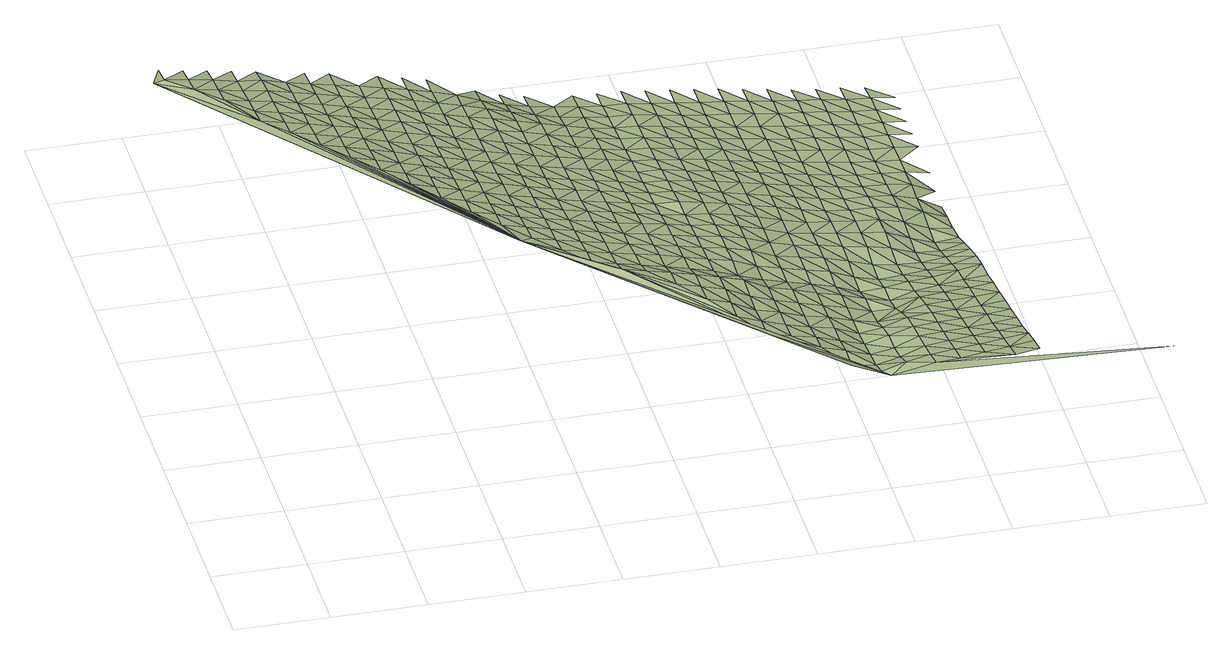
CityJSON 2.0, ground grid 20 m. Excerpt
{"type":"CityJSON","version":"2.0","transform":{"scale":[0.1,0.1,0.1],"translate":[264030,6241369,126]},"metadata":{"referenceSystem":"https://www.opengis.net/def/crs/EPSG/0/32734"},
"CityObjects":{
"terrain1":{"type":"TINRelief","geometry":[{"type":"CompositeSurface","lod":"1","boundaries":[[[0,1,2]],[[3,1,0]],[[3,4,1]],[[5,3,0]],[[1,4,6]],[[7,4,3]],[[3,8,9]],[[8,3,5]],[[3,9,7]],[[4,7,10]],[[5,11,8]],[[9,8,12]],[[8,11,12]],[[9,13,7]],[[5,14,11]],[[12,15,9]],[[5,16,14]],[[9,15,13]],[[17,12,11]],[[11,14,18]],[[7,13,19]],[[11,18,17]],[[5,0,20]],[[21,15,12]],[[16,22,14]],[[16,23,24]],[[12,17,21]],[[13,15,25]],[[22,18,14]],[[16,24,22]],[[15,21,25]],[[18,26,17]],[[18,22,26]],[[24,23,27]],[[13,25,28]],[[23,29,30]],[[21,17,31]],[[20,16,5]],[[17,26,31]],[[23,30,27]],[[24,32,22]],[[21,33,25]],[[26,22,32]],[[21,31,33]],[[24,27,32]],[[30,29,34]],[[23,16,20]],[[25,35,28]],[[36,34,29]],[[37,31,26]],[[25,33,35]],[[37,26,32]],[[38,27,30]],[[34,39,30]],[[23,20,29]],[[33,31,40]],[[30,39,38]],[[31,37,41]],[[32,27,42]],[[40,35,33]],[[34,36,43]],[[40,31,41]],[[36,44,45]],[[32,42,37]],[[27,38,42]],[[36,29,20]],[[34,43,39]],[[36,45,43]],[[35,40,46]],[[41,37,47]],[[38,39,48]],[[37,42,49]],[[45,44,50]],[[35,46,51]],[[43,48,39]],[[36,20,44]],[[37,49,47]],[[44,52,50]],[[40,41,53]],[[38,54,42]],[[55,38,48]],[[46,40,53]],[[45,56,43]],[[53,41,47]],[[50,57,45]],[[54,49,42]],[[52,44,20]],[[38,55,54]],[[45,57,56]],[[58,48,43]],[[59,47,49]],[[60,50,52]],[[53,61,46]],[[52,62,63]],[[48,58,55]],[[49,54,59]],[[58,43,56]],[[20,62,52]],[[50,60,57]],[[46,61,64]],[[52,63,60]],[[65,53,47]],[[59,66,47]],[[56,57,67]],[[54,55,68]],[[58,69,55]],[[53,65,61]],[[63,62,70]],[[65,47,66]],[[60,67,57]],[[62,20,71]],[[55,69,68]],[[71,70,62]],[[56,72,58]],[[73,59,54]],[[74,64,61]],[[72,56,67]],[[60,63,75]],[[65,74,61]],[[54,68,73]],[[70,76,63]],[[69,58,77]],[[78,66,59]],[[79,71,20]],[[77,58,72]],[[63,76,75]],[[80,67,60]],[[70,71,81]],[[59,73,78]],[[65,66,82]],[[79,81,71]],[[69,83,68]],[[67,80,72]],[[69,77,84]],[[75,80,60]],[[79,20,85]],[[76,70,86]],[[82,66,78]],[[87,74,65]],[[73,68,83]],[[69,84,83]],[[81,86,70]],[[88,77,72]],[[76,89,75]],[[87,65,82]],[[72,80,90]],[[78,73,91]],[[81,79,92]],[[89,76,86]],[[93,85,20]],[[84,77,88]],[[73,83,91]],[[72,90,88]],[[85,92,79]],[[74,87,94]],[[78,95,82]],[[80,75,96]],[[86,81,97]],[[98,75,89]],[[84,99,83]],[[91,95,78]],[[81,92,97]],[[96,90,80]],[[20,100,93]],[[84,88,99]],[[96,75,98]],[[87,82,101]],[[89,86,102]],[[103,91,83]],[[104,92,85]],[[95,101,82]],[[97,102,86]],[[103,83,99]],[[85,93,104]],[[94,87,105]],[[90,106,88]],[[98,89,107]],[[108,90,96]],[[91,109,95]],[[110,97,92]],[[101,105,87]],[[102,107,89]],[[109,91,103]],[[90,108,106]],[[92,104,110]],[[111,99,88]],[[112,96,98]],[[113,102,97]],[[107,114,98]],[[101,95,115]],[[99,111,103]],[[93,116,104]],[[95,109,117]],[[111,88,106]],[[110,113,97]],[[96,112,108]],[[112,98,114]],[[116,93,100]],[[101,115,105]],[[107,102,118]],[[95,117,115]],[[119,110,104]],[[113,118,102]],[[109,103,120]],[[121,106,108]],[[103,111,122]],[[119,104,116]],[[123,124,105]],[[125,114,107]],[[112,121,108]],[[120,117,109]],[[113,110,126]],[[20,127,100]],[[123,105,115]],[[103,122,120]],[[118,125,107]],[[116,100,128]],[[110,119,126]],[[111,106,129]],[[114,130,112]],[[131,106,121]],[[118,113,132]],[[125,130,114]],[[133,115,117]],[[129,122,111]],[[119,116,134]],[[131,129,106]],[[135,117,120]],[[126,132,113]],[[121,112,136]],[[128,134,116]],[[100,137,128]],[[117,135,133]],[[130,136,112]],[[123,115,138]],[[125,118,139]],[[132,140,118]],[[141,120,122]],[[131,121,142]],[[143,126,119]],[[122,129,144]],[[134,145,119]],[[146,123,138]],[[125,139,130]],[[138,115,133]],[[136,142,121]],[[118,140,139]],[[120,141,135]],[[126,143,132]],[[122,144,141]],[[119,145,143]],[[137,100,147]],[[134,128,148]],[[129,131,149]],[[142,150,131]],[[148,128,137]],[[136,130,151]],[[152,140,132]],[[130,139,153]],[[135,154,133]],[[144,129,149]],[[145,134,155]],[[141,156,135]],[[149,131,150]],[[132,143,152]],[[142,136,151]],[[100,157,147]],[[130,153,151]],[[155,134,148]],[[140,158,139]],[[135,156,154]],[[159,138,133]],[[144,160,141]],[[145,161,143]],[[140,152,158]],[[150,142,162]],[[148,137,163]],[[160,144,149]],[[161,145,155]],[[164,153,139]],[[159,133,154]],[[151,162,142]],[[147,163,137]],[[127,157,100]],[[156,141,165]],[[143,166,152]],[[164,139,158]],[[155,148,167]],[[165,141,160]],[[143,161,166]],[[168,149,150]],[[138,159,169]],[[162,170,150]],[[163,167,148]],[[154,156,171]],[[172,151,153]],[[173,153,164]],[[127,20,174]],[[149,168,160]],[[158,152,175]],[[171,156,165]],[[168,150,170]],[[152,166,176]],[[151,172,162]],[[161,155,177]],[[163,147,178]],[[153,173,172]],[[167,179,155]],[[159,154,180]],[[164,158,175]],[[175,152,176]],[[178,147,157]],[[166,161,177]],[[180,154,171]],[[155,179,177]],[[181,170,162]],[[165,160,182]],[[163,183,167]],[[160,168,184]],[[169,159,185]],[[164,186,173]],[[162,172,181]],[[183,163,178]],[[187,176,166]],[[159,180,185]],[[160,184,182]],[[186,164,175]],[[171,165,188]],[[179,167,189]],[[187,166,177]],[[168,170,190]],[[173,191,172]],[[178,157,192]],[[181,193,170]],[[189,167,183]],[[171,188,180]],[[182,188,165]],[[191,173,186]],[[192,157,127]],[[190,184,168]],[[175,176,194]],[[179,195,177]],[[190,170,193]],[[196,176,187]],[[197,181,172]],[[198,183,178]],[[195,179,189]],[[180,199,185]],[[186,175,194]],[[197,172,191]],[[194,176,196]],[[178,192,198]],[[184,200,182]],[[187,177,201]],[[199,180,188]],[[181,202,193]],[[189,183,203]],[[184,190,200]],[[201,177,195]],[[204,205,185]],[[191,186,206]],[[207,192,127]],[[181,197,202]],[[203,183,198]],[[187,208,196]],[[204,185,199]],[[206,186,194]],[[188,182,209]],[[200,210,182]],[[208,187,201]],[[211,190,193]],[[197,191,212]],[[195,189,213]],[[193,202,214]],[[203,215,189]],[[199,188,209]],[[196,216,194]],[[198,192,217]],[[209,182,210]],[[212,191,206]],[[192,207,218]],[[127,219,207]],[[201,195,213]],[[211,193,214]],[[216,196,208]],[[189,215,213]],[[220,200,190]],[[197,221,202]],[[217,203,198]],[[217,192,218]],[[206,194,222]],[[197,212,221]],[[204,199,223]],[[208,201,224]],[[209,225,199]],[[190,211,220]],[[222,194,216]],[[226,210,200]],[[227,214,202]],[[228,215,203]],[[213,224,201]],[[219,127,229]],[[230,204,223]],[[206,231,212]],[[218,207,232]],[[223,199,225]],[[227,202,221]],[[203,217,228]],[[216,208,233]],[[200,220,226]],[[231,206,222]],[[232,207,219]],[[234,209,210]],[[208,224,233]],[[211,214,235]],[[212,236,221]],[[237,213,215]],[[218,238,217]],[[239,214,227]],[[215,228,240]],[[222,216,241]],[[234,210,226]],[[236,212,231]],[[238,218,232]],[[127,174,229]],[[242,225,209]],[[220,211,235]],[[235,214,239]],[[233,241,216]],[[215,240,237]],[[227,221,243]],[[244,224,213]],[[217,245,228]],[[231,222,246]],[[232,219,247]],[[209,234,242]],[[221,236,243]],[[245,217,238]],[[248,223,225]],[[226,220,249]],[[233,224,244]],[[241,246,222]],[[213,237,244]],[[229,247,219]],[[227,250,239]],[[228,251,240]],[[249,220,235]],[[238,232,252]],[[248,225,242]],[[250,227,243]],[[228,245,251]],[[226,253,234]],[[231,254,236]],[[255,241,233]],[[246,256,231]],[[247,252,232]],[[239,257,235]],[[249,253,226]],[[244,255,233]],[[243,236,254]],[[237,240,258]],[[223,248,259]],[[257,239,250]],[[231,256,254]],[[240,251,260]],[[242,234,261]],[[246,241,262]],[[245,238,263]],[[247,229,264]],[[252,265,238]],[[235,266,249]],[[237,258,244]],[[267,229,174]],[[253,261,234]],[[255,262,241]],[[240,260,258]],[[267,264,229]],[[250,243,268]],[[251,245,263]],[[235,257,266]],[[238,265,263]],[[248,242,269]],[[270,256,246]],[[247,271,252]],[[254,268,243]],[[244,272,255]],[[261,269,242]],[[262,270,246]],[[264,271,247]],[[253,249,273]],[[257,250,274]],[[275,260,251]],[[249,266,276]],[[272,244,258]],[[259,248,277]],[[265,252,278]],[[250,268,274]],[[275,251,263]],[[279,267,174]],[[253,273,261]],[[254,256,280]],[[264,267,279]],[[269,277,248]],[[249,276,273]],[[270,281,256]],[[271,278,252]],[[266,257,282]],[[262,255,283]],[[255,272,284]],[[254,280,268]],[[258,260,285]],[[265,286,263]],[[282,257,274]],[[256,281,280]],[[287,260,275]],[[270,262,283]],[[271,264,288]],[[255,284,283]],[[278,286,265]],[[269,261,289]],[[276,266,290]],[[272,258,285]],[[261,273,291]],[[260,287,285]],[[279,288,264]],[[274,268,292]],[[275,263,293]],[[290,266,282]],[[279,174,294]],[[277,269,289]],[[281,270,295]],[[278,271,296]],[[261,291,289]],[[280,292,268]],[[286,293,263]],[[276,297,273]],[[298,284,272]],[[283,295,270]],[[271,288,296]],[[299,282,274]],[[275,300,287]],[[297,276,290]],[[298,272,285]],[[301,277,302]],[[303,280,281]],[[286,278,304]],[[292,299,274]],[[293,300,275]],[[305,291,273]],[[288,279,306]],[[289,302,277]],[[281,295,303]],[[296,304,278]],[[290,282,307]],[[308,283,284]],[[287,309,285]],[[305,273,297]],[[310,284,298]],[[294,306,279]],[[280,311,292]],[[293,286,312]],[[299,307,282]],[[300,309,287]],[[288,313,296]],[[311,280,303]],[[284,310,308]],[[304,312,286]],[[314,289,291]],[[315,295,283]],[[298,285,316]],[[317,291,305]],[[306,313,288]],[[297,290,318]],[[307,319,290]],[[309,316,285]],[[289,314,302]],[[299,292,320]],[[300,293,321]],[[304,296,322]],[[291,317,314]],[[292,311,323]],[[283,308,315]],[[312,324,293]],[[305,297,318]],[[303,295,325]],[[298,326,310]],[[306,294,327]],[[318,290,319]],[[313,322,296]],[[307,299,320]],[[309,300,321]],[[292,323,320]],[[316,326,298]],[[293,324,321]],[[328,329,302]],[[311,303,325]],[[304,330,312]],[[315,325,295]],[[305,331,317]],[[310,332,308]],[[313,306,333]],[[302,314,328]],[[322,330,304]],[[319,307,334]],[[316,309,335]],[[331,305,318]],[[326,332,310]],[[333,306,327]],[[336,323,311]],[[324,312,337]],[[320,334,307]],[[335,309,321]],[[317,338,314]],[[308,339,315]],[[322,313,340]],[[336,311,325]],[[330,337,312]],[[326,316,341]],[[338,317,331]],[[332,339,308]],[[340,313,333]],[[318,319,342]],[[294,343,327]],[[334,344,319]],[[341,316,335]],[[345,328,314]],[[346,320,323]],[[321,324,347]],[[330,322,348]],[[349,323,336]],[[337,350,324]],[[331,318,342]],[[325,315,351]],[[332,326,352]],[[333,327,353]],[[342,319,344]],[[345,314,338]],[[339,354,315]],[[322,340,348]],[[320,346,334]],[[335,321,347]],[[323,349,346]],[[326,341,352]],[[324,350,347]],[[328,355,356]],[[336,325,351]],[[337,330,357]],[[351,315,354]],[[338,331,358]],[[339,332,359]],[[333,360,340]],[[328,345,355]],[[348,357,330]],[[361,344,334]],[[335,362,341]],[[358,331,342]],[[352,359,332]],[[360,333,353]],[[343,353,327]],[[336,363,349]],[[350,337,364]],[[334,346,361]],[[347,362,335]],[[345,338,365]],[[354,339,366]],[[340,367,348]],[[363,336,351]],[[357,364,337]],[[174,368,294]],[[344,369,342]],[[341,370,352]],[[365,338,358]],[[359,366,339]],[[367,340,360]],[[349,371,346]],[[361,369,344]],[[362,370,341]],[[345,372,355]],[[347,350,373]],[[357,348,374]],[[371,349,363]],[[364,375,350]],[[376,358,342]],[[351,354,377]],[[359,352,378]],[[360,353,379]],[[345,365,372]],[[366,380,354]],[[374,348,367]],[[381,361,346]],[[362,347,373]],[[369,376,342]],[[370,378,352]],[[350,375,373]],[[379,353,343]],[[382,383,355]],[[363,351,377]],[[357,384,364]],[[377,354,380]],[[381,346,371]],[[365,358,385]],[[359,386,366]],[[387,367,360]],[[382,355,372]],[[384,357,374]],[[369,361,388]],[[370,362,389]],[[376,385,358]],[[378,386,359]],[[360,379,387]],[[371,363,390]],[[375,364,391]],[[388,361,381]],[[389,362,373]],[[372,365,392]],[[380,366,393]],[[374,367,394]],[[390,363,377]],[[391,364,384]],[[376,369,395]],[[378,370,396]],[[397,379,343]],[[385,392,365]],[[386,393,366]],[[394,367,387]],[[381,371,398]],[[375,399,373]],[[388,395,369]],[[396,370,389]],[[400,382,372]],[[398,371,390]],[[399,375,391]],[[377,380,401]],[[386,378,402]],[[384,374,403]],[[392,400,372]],[[393,404,380]],[[394,405,374]],[[385,376,406]],[[381,407,388]],[[389,373,408]],[[387,379,409]],[[395,410,376]],[[378,396,402]],[[379,397,411]],[[412,382,413]],[[390,377,401]],[[384,403,391]],[[381,398,407]],[[401,380,404]],[[408,373,399]],[[374,405,403]],[[385,406,392]],[[393,386,414]],[[409,394,387]],[[400,413,382]],[[376,410,406]],[[409,379,411]],[[395,388,415]],[[389,416,396]],[[402,414,386]],[[390,417,398]],[[415,388,407]],[[416,389,408]],[[404,393,418]],[[399,391,419]],[[420,405,394]],[[417,390,401]],[[391,403,421]],[[400,392,422]],[[423,410,395]],[[396,424,402]],[[392,406,425]],[[414,418,393]],[[394,409,420]],[[398,426,407]],[[408,399,419]],[[415,423,395]],[[424,396,416]],[[391,421,419]],[[413,400,422]],[[405,427,403]],[[392,425,422]],[[426,398,417]],[[410,428,406]],[[401,404,429]],[[414,402,430]],[[418,431,404]],[[427,405,420]],[[432,415,407]],[[416,408,433]],[[410,423,428]],[[430,402,424]],[[434,413,435]],[[417,401,429]],[[436,421,403]],[[432,407,426]],[[429,404,431]],[[419,433,408]],[[437,425,406]],[[414,438,418]],[[422,435,413]],[[436,403,427]],[[415,439,423]],[[437,406,428]],[[438,414,430]],[[426,417,440]],[[424,416,441]],[[415,432,439]],[[433,442,416]],[[431,418,443]],[[444,419,421]],[[440,417,429]],[[445,421,436]],[[446,422,425]],[[430,424,441]],[[447,425,437]],[[443,418,438]],[[416,442,441]],[[428,423,448]],[[432,426,449]],[[419,444,433]],[[423,439,450]],[[421,445,444]],[[422,446,435]],[[431,451,429]],[[425,447,446]],[[449,426,440]],[[437,428,448]],[[438,430,452]],[[448,423,450]],[[451,431,443]],[[432,453,439]],[[454,442,433]],[[441,452,430]],[[455,456,435]],[[440,429,457]],[[432,449,453]],[[433,444,454]],[[437,458,447]],[[443,438,459]],[[435,446,455]],[[457,429,451]],[[460,450,439]],[[458,437,448]],[[438,452,459]],[[440,461,449]],[[462,441,442]],[[460,439,453]],[[454,463,442]],[[447,464,446]],[[451,443,465]],[[461,440,457]],[[441,462,452]],[[464,447,458]],[[459,465,443]],[[442,463,462]],[[449,466,453]],[[448,450,467]],[[468,450,460]],[[469,455,446]],[[457,451,470]],[[466,449,461]],[[458,448,467]],[[459,452,471]],[[469,446,464]],[[467,450,468]],[[465,470,451]],[[460,453,472]],[[452,462,471]],[[455,473,474]],[[472,453,466]],[[464,458,475]],[[461,457,476]],[[477,465,459]],[[455,469,473]],[[470,478,457]],[[460,479,468]],[[475,458,467]],[[471,477,459]],[[461,476,466]],[[479,460,472]],[[457,478,476]],[[469,464,480]],[[470,465,481]],[[468,482,467]],[[480,464,475]],[[477,481,465]],[[482,468,479]],[[469,483,473]],[[472,466,484]],[[485,478,470]],[[466,476,486]],[[475,467,487]],[[469,480,483]],[[481,485,470]],[[479,472,484]],[[487,467,482]],[[466,486,484]],[[488,489,473]],[[478,490,476]],[[475,491,480]],[[488,473,483]],[[478,485,490]],[[482,479,492]],[[475,487,491]],[[493,486,476]],[[484,492,479]],[[480,494,483]],[[493,476,490]],[[494,480,491]],[[482,495,487]],[[492,496,482]],[[488,483,497]],[[498,484,486]],[[499,486,493]],[[491,487,495]],[[497,483,494]],[[482,496,495]],[[484,498,492]],[[488,500,501]],[[494,491,502]],[[500,488,497]],[[503,496,492]],[[495,502,491]],[[497,494,504]],[[494,502,504]],[[495,496,505]],[[500,497,506]],[[495,505,502]],[[504,506,497]],[[507,500,508]],[[504,502,509]],[[506,508,500]],[[510,506,504]],[[508,506,511]],[[512,513,508]]]}]}
},
"vertices":[
[10,1368,286],[33,1376,286],[33,1426,277],[83,1327,287],[83,1376,278],[183,1177,292],[83,1426,268],[133,1376,270],[133,1277,286],[133,1327,278],[133,1426,260],[183,1227,284],[183,1277,276],[183,1376,260],[233,1177,280],[183,1327,268],[233,1127,288],[233,1277,267],[233,1227,273],[183,1426,251],[606,702,243],[233,1327,261],[283,1177,269],[283,1077,283],[283,1127,276],[233,1376,255],[283,1227,263],[333,1127,263],[233,1426,243],[333,1027,277],[333,1077,270],[283,1277,256],[333,1177,257],[283,1327,249],[383,1027,264],[283,1376,242],[383,977,271],[333,1227,251],[383,1127,251],[383,1077,257],[333,1327,238],[333,1277,245],[383,1177,246],[433,1027,249],[433,927,262],[433,977,256],[333,1376,231],[383,1277,232],[433,1077,243],[383,1227,239],[483,927,247],[333,1426,224],[483,877,253],[383,1327,226],[433,1177,232],[433,1127,237],[483,1027,235],[483,977,241],[483,1077,228],[433,1227,225],[533,927,233],[383,1376,221],[533,827,244],[533,877,239],[383,1426,215],[433,1327,215],[433,1277,220],[533,977,227],[483,1177,218],[483,1127,223],[583,827,231],[583,777,237],[533,1027,220],[483,1227,213],[433,1376,211],[583,927,219],[583,877,225],[533,1077,215],[483,1277,209],[633,727,230],[583,977,213],[633,777,224],[483,1327,205],[533,1177,205],[533,1127,210],[683,677,225],[633,827,217],[483,1376,199],[583,1077,202],[633,877,211],[583,1027,207],[533,1227,201],[683,727,218],[733,627,221],[483,1426,194],[533,1277,197],[633,977,200],[683,777,212],[633,927,205],[583,1127,197],[783,577,228],[533,1327,192],[683,827,205],[583,1177,191],[733,677,214],[533,1376,188],[633,1077,189],[683,877,199],[633,1027,194],[583,1227,188],[733,727,207],[633,1127,183],[683,977,187],[733,777,201],[683,927,193],[583,1327,179],[783,627,210],[583,1277,183],[733,827,194],[783,677,203],[633,1227,174],[683,1027,181],[633,1177,179],[583,1376,174],[533,1426,183],[733,877,187],[783,727,196],[1033,377,164],[833,577,216],[683,1127,170],[733,927,180],[683,1077,176],[783,777,190],[633,1327,165],[833,627,199],[633,1277,170],[733,977,174],[883,527,209],[633,1376,159],[783,877,176],[783,827,183],[683,1227,161],[733,1027,168],[833,727,186],[683,1177,165],[833,677,193],[583,1426,171],[933,477,198],[883,577,205],[733,1127,158],[733,1077,163],[783,977,163],[833,777,179],[783,927,169],[683,1327,151],[883,627,188],[683,1277,158],[983,427,180],[833,827,172],[683,1376,138],[733,1177,153],[883,677,183],[783,1027,157],[933,527,196],[833,877,166],[733,1227,150],[883,727,176],[933,577,193],[783,1127,147],[683,1426,129],[783,1077,152],[733,1277,145],[833,977,153],[833,927,159],[1249,208,138],[883,827,163],[883,777,170],[933,677,171],[983,477,182],[933,627,175],[733,1327,135],[833,1027,147],[783,1227,137],[983,527,182],[783,1177,142],[733,1376,122],[883,877,156],[933,727,165],[783,1277,131],[983,577,179],[833,1127,136],[883,927,149],[1033,427,162],[833,1077,141],[933,827,154],[983,627,162],[933,777,160],[883,977,143],[1033,477,157],[783,1327,120],[833,1177,130],[983,677,159],[883,1027,137],[1033,527,158],[783,1376,109],[733,1426,112],[933,877,146],[1083,377,150],[983,727,154],[833,1277,118],[833,1227,125],[883,1127,125],[933,927,139],[1033,627,144],[883,1077,131],[1033,577,164],[983,777,149],[1083,477,144],[1083,427,146],[1133,327,147],[883,1177,119],[933,977,133],[983,827,143],[833,1376,100],[1033,677,148],[833,1327,108],[883,1227,113],[933,1027,127],[1083,527,141],[1183,277,128],[783,1426,101],[983,877,137],[1133,377,140],[1033,727,146],[883,1277,106],[933,1127,115],[983,927,137],[1083,627,126],[1133,427,133],[933,1077,120],[1083,577,139],[1033,777,143],[883,1327,99],[983,977,130],[1083,677,127],[1133,477,127],[1033,827,138],[1183,327,132],[883,1376,93],[933,1177,109],[983,1027,124],[1133,527,126],[1183,377,125],[933,1227,103],[1033,927,127],[1083,727,132],[1033,877,133],[983,1077,118],[1133,627,113],[883,1426,87],[1133,577,127],[933,1277,98],[1083,777,130],[1183,477,117],[1233,277,122],[1183,427,122],[983,1127,111],[1233,227,138],[1033,977,121],[933,1327,93],[1083,827,127],[1233,327,115],[1133,677,115],[983,1227,100],[1033,1027,115],[1183,527,113],[983,1177,106],[933,1376,88],[1233,377,108],[1283,227,153],[1083,927,117],[1083,877,122],[1033,1077,109],[1133,777,112],[1133,727,112],[1183,627,100],[1233,427,102],[1183,577,111],[1283,277,133],[983,1327,91],[1033,1127,103],[983,1277,95],[1083,977,112],[1233,477,101],[1333,177,176],[1133,827,112],[1283,327,123],[1033,1177,97],[1183,677,102],[1083,1027,106],[1233,527,100],[933,1426,84],[983,1376,86],[1133,877,109],[1283,377,121],[1033,1227,92],[1333,227,163],[1083,1077,100],[1183,777,98],[1233,577,99],[1183,727,102],[1133,927,105],[1283,427,109],[1333,277,152],[1033,1327,82],[1183,827,95],[1233,627,87],[1033,1277,87],[1083,1177,89],[1083,1127,95],[1133,1027,96],[1283,527,83],[1333,327,144],[1133,977,101],[1283,477,90],[1183,877,95],[1233,677,91],[1383,177,180],[1033,1376,79],[983,1426,83],[1333,377,135],[1083,1227,83],[1233,727,92],[1383,227,169],[1133,1077,91],[1283,577,83],[1183,927,94],[1333,427,125],[1083,1277,78],[1233,777,91],[1383,277,158],[1283,627,66],[1133,1177,80],[1484,127,204],[1133,1127,85],[1083,1327,75],[1183,1027,85],[1333,527,83],[1383,327,148],[1183,977,90],[1333,477,105],[1233,877,81],[1283,677,70],[1433,177,186],[1233,827,86],[1083,1376,72],[1033,1426,77],[1383,377,138],[1133,1227,75],[1283,727,77],[1433,227,174],[1183,1077,81],[1333,577,70],[1233,927,80],[1383,427,129],[1133,1277,70],[1283,777,80],[1433,277,162],[1779,3,259],[1183,1127,75],[1333,627,69],[1233,977,79],[1133,1327,67],[1383,527,103],[1433,327,150],[1383,477,117],[1183,1177,70],[1283,877,76],[1333,677,57],[1484,177,191],[1283,827,80],[1233,1027,75],[1133,1376,66],[1083,1426,71],[1433,377,139],[1183,1227,66],[1333,727,61],[1484,227,179],[1233,1077,71],[1383,577,85],[1283,927,69],[1433,427,129],[1183,1277,63],[1333,777,72],[1484,277,166],[1233,1127,67],[1383,627,76],[1534,127,211],[1283,977,67],[1433,477,119],[1183,1327,62],[1333,877,69],[1383,677,60],[1484,377,142],[1333,827,73],[1484,327,153],[1233,1227,58],[1283,1027,65],[1433,527,107],[1534,227,184],[1233,1177,62],[1534,177,198],[1133,1426,65],[1183,1376,60],[1383,727,54],[1283,1077,61],[1433,577,92],[1333,927,64],[1383,777,61],[1484,477,121],[1534,277,170],[1484,427,131],[1233,1327,54],[1283,1127,58],[1433,627,80],[1233,1277,56],[1333,977,59],[1534,327,158],[1283,1177,55],[1383,877,66],[1433,677,64],[1383,827,68],[1333,1027,55],[1484,527,110],[1183,1426,59],[1233,1376,54],[1534,377,146],[1283,1227,51],[1433,727,51],[1333,1077,52],[1383,927,63],[1484,627,87],[1484,577,97],[1433,777,43],[1534,477,124],[1534,427,135],[1283,1327,48],[1283,1277,49],[1333,1177,48],[1383,977,57],[1333,1127,51],[1433,827,45],[1484,677,71],[1383,1027,49],[1534,527,114],[1283,1376,47],[1233,1426,50],[1433,877,52],[1333,1227,46],[1484,727,56],[1383,1077,45],[1433,927,56],[1534,627,95],[1534,577,101],[1333,1277,43],[1484,777,39],[1433,977,52],[1383,1177,42],[1383,1127,43],[1333,1327,43],[1484,827,27],[1534,677,82],[1433,1027,46],[1333,1376,40],[1283,1426,42],[1383,1227,39],[1484,927,38],[1534,727,68],[1484,877,30],[1433,1077,41],[1383,1277,38],[1534,777,50],[1433,1127,38],[1383,1327,37],[1484,1027,39],[1534,827,31],[1484,977,37],[1433,1177,35],[1383,1376,35],[1333,1426,34],[1534,877,22],[1433,1227,33],[1484,1077,37],[1534,927,17],[1433,1277,31],[1484,1177,32],[1484,1127,34],[1433,1327,30],[1534,1027,14],[1534,977,9],[1433,1376,27],[1383,1426,27],[1484,1227,30],[1534,1077,27],[1484,1277,28],[1534,1177,27],[1484,1327,26],[1433,1426,23],[1484,1376,23],[1534,1227,25],[1534,1277,23],[1534,1327,21],[1534,1376,17],[1484,1426,16]
]}
